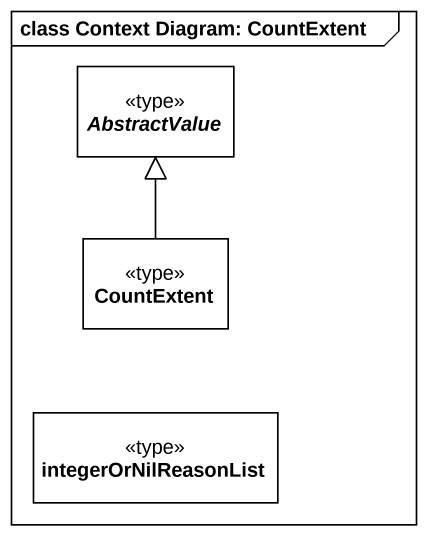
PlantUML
@startuml
mainframe class Context Diagram: CountExtent
hide circle
hide empty members
abstract class AbstractValue <<type>>
class CountExtent <<type>>
class integerOrNilReasonList <<type>>
CountExtent -up-|> AbstractValue
@enduml
